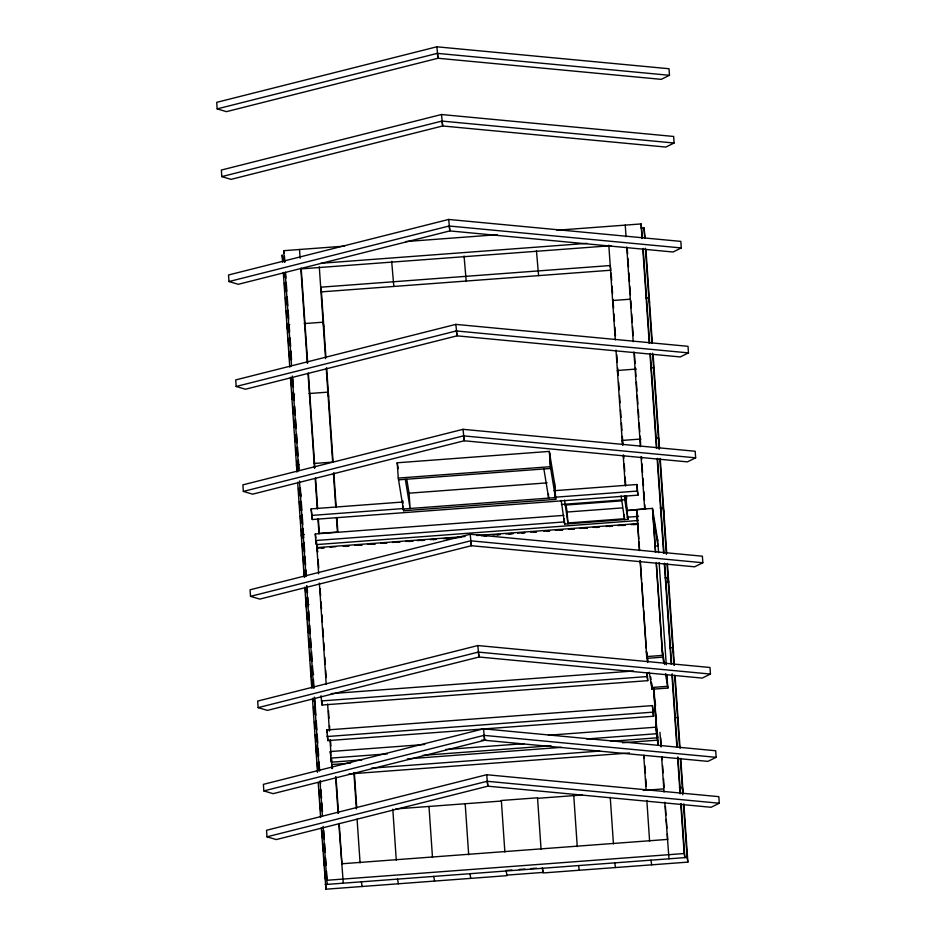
<?xml version="1.0" encoding="UTF-8"?>
<svg xmlns="http://www.w3.org/2000/svg" width="936" height="936" viewBox="0 0 936 936"><rect width="100%" height="100%" fill="white"/><g stroke="black" fill="none" stroke-linecap="round" stroke-linejoin="round"><path stroke-width="1.4" d="M669.462 75.301L661.237 79.349L438.013 58.254L226.453 111.653L217.164 108.892L216.719 102.34L436.831 46.8L669.018 68.737L669.462 75.301L437.287 53.364L217.164 108.892M674.095 143.021L665.87 147.069L442.646 125.974L231.087 179.361L221.797 176.611L221.352 170.048L441.464 114.52L673.651 136.457L674.095 143.021L441.921 121.072L221.797 176.611M681.279 247.946L673.054 252.006L449.818 230.911L238.27 284.298L228.981 281.549L228.536 274.985L448.648 219.445L680.835 241.394L681.279 247.946L449.104 226.009L228.981 281.549M688.463 352.884L680.238 356.932L457.002 335.837L245.454 389.236L236.164 386.474L235.708 379.922L455.832 324.382L688.018 346.32L688.463 352.884L456.277 330.946L236.164 386.474M695.647 457.821L687.41 461.869L464.186 440.774L252.638 494.161L243.348 491.412L242.892 484.86L463.016 429.32L695.191 451.257L695.647 457.821L463.46 435.872L243.348 491.412M702.831 562.747L694.594 566.806L471.37 545.711L470.2 534.245L702.374 556.195L702.831 562.747L470.644 540.809L250.52 596.349L250.076 589.785L470.2 534.245M710.447 674.049L702.211 678.097L478.986 657.002L477.816 645.548L709.991 667.485L710.447 674.049L478.261 652.1L258.137 707.639L257.692 701.076L477.816 645.548M716.145 757.318L707.908 761.366L484.684 740.271L483.514 728.816L715.689 750.754L716.145 757.318L483.959 735.368L263.847 790.908L263.39 784.356L483.514 728.816M719.281 803.228L711.056 807.277L487.82 786.182L276.272 839.569L266.982 836.819L266.538 830.267L486.65 774.727L718.836 796.665L719.281 803.228L487.106 781.279L266.982 836.819M284.486 262.337L283.69 250.684L344.6 246.121M405.674 241.558L497.285 234.702M556.897 230.233L641.078 223.938L642.447 238.224M641.113 228.068L644.003 227.857L645.173 238.352M320.931 263.273L587.036 243.36M301.24 268.878L610.962 245.712M610.787 269.041L610.213 265.543L320.685 287.2L321.446 291.868L610.974 270.211M289.774 324.675L286.884 324.886L287.644 329.554M304.258 323.587L323.072 322.183L323.833 326.851M629.975 299.216L612.6 300.514L613.372 305.183M645.898 298.022L648.8 297.812L649.561 302.48M294.571 394.629L291.669 394.84L292.43 399.508L291.938 392.219M309.044 393.541L327.857 392.137L328.63 396.805M636.211 369.065L617.397 370.469L618.158 375.137L617.655 367.848M650.684 367.988L653.585 367.766L654.346 372.434M299.356 464.584L296.455 464.794L297.227 469.462L296.618 460.723M313.829 463.495L332.654 462.091L326.266 368.819M640.996 439.019L622.183 440.435L622.943 445.091L622.346 436.351M655.481 437.943L658.371 437.72L659.131 442.389M397.215 462.782L549.338 451.398L554.685 484.064L555.738 499.368L403.615 510.752L398.268 478.085L397.215 462.782L398.186 468.69M398.268 478.085L550.38 466.701L555.738 499.368M398.549 479.829L550.672 468.456L549.619 453.153M408.073 493.26L547.15 482.859M553.995 490.71L636.878 484.509L638.001 495.144L312.273 519.515L311.161 508.88L402.761 502.024M311.606 515.432L403.217 508.576M554.44 497.262L637.334 491.061L638.001 495.144M403.334 508.997L555.446 497.613L554.404 482.309M561.424 504.481L624.768 499.742L627.974 519.351L564.642 524.09L561.144 500.374M564.97 505.101L621.516 500.865M622.241 507.909L567.146 512.027L567.895 522.967L624.441 518.731L624.16 514.636M639.417 550.321L636.62 509.57L652.462 508.388L657.809 541.043M304.141 534.538L301.24 534.76L301.813 538.259M318.614 533.45L337.44 532.046L336.433 517.468M645.793 508.973L626.968 510.389L625.973 495.811M660.266 507.897L663.156 507.675L663.928 512.343M637.744 520.556L316.38 544.6L315.713 540.517L315.268 533.965L563.917 515.362M626.441 510.682L636.62 509.921M315.713 540.517L564.373 521.914M626.898 517.234L638.527 516.368M465.063 536.527L316.848 547.618L317.62 552.181L317.175 545.63M476.798 535.532L637.978 523.598M316.953 548.098L324.23 547.56M330.045 547.127L335.86 546.683M343.126 546.144L348.941 545.711M354.767 545.267L362.033 544.729M367.848 544.296L375.125 543.746M380.94 543.313L386.755 542.88M392.57 542.447L399.836 541.897M405.662 541.464L412.928 540.914M417.292 540.598L424.558 540.049M430.373 539.616L436.188 539.183M443.465 538.633L449.28 538.2M455.095 537.767L460.91 537.334M481.268 535.801L487.083 535.369M492.909 534.936L498.724 534.503M505.99 533.953L511.805 533.52M517.62 533.087L524.897 532.549M530.712 532.104L536.527 531.671M543.793 531.133L549.619 530.689M555.434 530.256L562.7 529.717M568.515 529.285L574.33 528.84M580.156 528.407L587.422 527.869M593.237 527.436L599.052 526.991M606.329 526.453L612.144 526.02M617.959 525.576L625.225 525.038M631.039 524.605L636.866 524.172M321.329 548.028L324.242 547.806M346.027 546.179L348.941 545.957M359.108 545.197L362.021 544.974M370.738 544.331L375.09 544.003M383.807 543.348L386.72 543.137M396.887 542.365L399.801 542.155M408.517 541.499L412.87 541.172M421.586 540.528L424.499 540.306M433.216 539.651L436.117 539.44M446.296 538.68L449.198 538.457M484.076 535.848L486.977 535.626M497.145 534.865L500.058 534.655M508.774 534L513.127 533.672M521.855 533.017L524.757 532.806M533.473 532.151L536.375 531.929M546.554 531.168L549.455 530.958M559.623 530.197L562.536 529.975M571.252 529.331L574.154 529.109M584.333 528.349L587.235 528.126M595.951 527.483L598.865 527.26M609.032 526.5L611.933 526.278M622.112 525.517L625.014 525.307M633.73 524.651L636.644 524.429M655.095 546.074L657.973 545.852L653.199 516.695M308.927 604.492L306.037 604.715L306.61 608.213M665.051 577.851L667.941 577.629L668.713 582.297L665.812 582.52M313.712 674.447L310.822 674.669L311.208 676.997M669.837 647.806L672.738 647.595L673.499 652.252M640.107 560.512L646.682 656.581L662.524 655.399L663.718 662.7M331.087 693.623L633.543 670.995M321.352 700.947L647.08 676.576L647.747 680.659L322.019 705.03L321.001 695.694M667.579 686.31L651.748 687.504L651.386 682.25M649.245 672.223L652.041 689.247L667.871 688.065L666.783 674.669M326.734 729.975L652.45 705.604L653.574 716.239L327.846 740.61L326.734 729.975L327.179 732.689M327.179 736.527L652.907 712.156L653.574 716.239M674.622 717.76L677.524 717.549L678.284 722.206M361.916 759.903L331.391 762.197L330.268 751.549L424.78 744.483M481.502 740.236L485.854 739.908M548.391 735.228L655.996 727.178L656.662 731.262M330.712 758.113L387.422 753.866M445.594 749.514L524.113 743.64M586.638 738.96L656.44 733.742L657.107 737.825L610.576 741.3M422.99 755.34L550.953 745.77M350.672 763.121L331.765 764.525L332.432 768.62L332.163 764.677M407.382 758.874L561.518 747.349M622.592 742.763L657.493 740.165L658.16 744.249L657.411 733.297M371.475 768.152L599.777 751.07M348.882 773.978L629.53 752.977M395.706 808.938L501.38 801.04M537.568 798.326L582.449 794.968M643.254 790.429L663.495 788.908M679.419 787.714L682.309 787.504L683.069 792.172L680.776 758.651M341.558 863.799L667.286 839.428M323.084 826.359L326.781 880.285L684.169 853.538L684.836 857.622L681.151 803.696M511.922 870.012L506.13 870.445L506.938 875.663L325.95 889.2L321.294 827.693M519.164 869.474L524.956 869.041M530.735 868.608L536.527 868.175M325.178 884.532L687.094 857.458L687.866 862.126L543.126 872.949L542.365 868.28M506.891 875.113L543.091 872.41L542.318 867.742M250.52 596.349L259.81 599.098L471.451 545.7L470.644 540.809M258.137 707.639L267.427 710.389L479.068 657.002L478.261 652.1M263.847 790.908L273.125 793.669L484.766 740.271L483.959 735.368M662.36 650.59L664.63 664.478M666.221 674.201L667.134 679.758M665.531 673.815L667.871 688.065M636.62 509.57L636.913 511.313M637.135 512.706L637.825 516.871M637.357 517.877L637.814 520.65M625.166 495.811L627.974 519.351M646.53 651.772L647.209 655.937M647.665 658.722L648.121 661.495M650.614 676.775L651.07 679.548M624.581 519.609L621.095 495.893M646.682 656.581L647.653 662.501M657.037 733.578L657.715 737.685M656.791 733.613L653.585 687.761M669.006 858.815L664.747 802.257M650.906 860.161L651.702 864.829M538.598 275.617L536.433 250.555M565.906 504.504L567.286 512.905M568.035 523.832L564.537 500.128M614.741 862.875L615.502 867.532M543.886 468.959L548.66 498.127L548.379 493.951M578.553 865.578L579.314 870.246M437.287 53.364L438.083 58.254L436.831 46.8M441.921 121.072L442.716 125.974L441.464 114.52M466.21 281.034L464.045 255.973M449.104 226.009L449.9 230.899L448.648 219.445M456.277 330.946L457.084 335.837L455.832 324.382M463.46 435.872L464.268 440.774L463.016 429.32M487.106 781.279L487.902 786.182L486.65 774.727M393.822 286.451L391.669 261.378M406.797 479.302L409.067 493.19L410.12 508.494L405.335 479.326M469.977 873.697L470.738 878.366M433.789 876.412L434.55 881.08M397.566 879.115L398.362 883.783M283.69 250.684L284.135 253.399M282.859 259.6L282.099 254.931L282.59 262.22M311.161 508.88L312.273 519.515M315.268 533.965L315.935 538.048M300.21 491.599L300.877 495.682M361.378 881.829L362.138 886.497M330.268 751.549L330.935 755.633M331.321 757.973L331.765 760.687M314.566 701.462L315.245 705.545L314.683 697.811M343.278 883.174L338.82 823.715M315.607 744.623L316.871 756.58M326.781 880.285L327.448 884.368M645.969 250.006L652.357 343.29M653.152 354.943L659.541 448.215M660.231 458.418L666.713 553.153M667.415 563.355L674.4 665.367M675.09 675.57L680.086 748.449M683.877 803.825L687.866 862.126M644.003 227.857L644.705 238.06M645.407 248.262L651.889 342.985M652.591 353.188L659.166 449.385M659.868 459.588L666.35 554.311M667.052 564.513L673.932 665.075M674.634 675.277L679.513 746.694M680.32 758.347L682.812 794.793M683.502 804.995L687.094 857.458M643.149 248.426L649.631 343.161M650.321 353.363L656.803 448.098M657.505 458.301L663.987 553.024M664.689 563.226L671.568 663.788M672.27 673.99L677.255 746.858M677.957 757.06L680.449 793.506M641.078 223.938L642.073 238.516M642.775 248.719L649.256 343.454M649.958 353.656L656.44 448.379M657.142 458.581L663.624 553.316M664.314 563.519L671.206 664.08M671.896 674.283L676.88 747.15M677.582 757.353L680.074 793.787M680.776 803.989L684.169 853.538M657.517 539.3L658.605 552.696M659.12 562.583L666.28 664.771M652.743 510.132L655.633 552.345M656.335 562.536L662.805 657.154L646.975 658.336L646.472 651.058M652.462 508.388L655.446 552.053M656.241 563.694L662.524 655.399M627.214 248.157L627.611 253.984M627.904 258.359L628.512 267.099M628.91 272.926L629.507 281.678M629.799 286.042L630.396 294.793M630.805 300.62L631.297 307.909M631.695 313.735L632.291 322.487M632.596 326.851L633.192 335.603M634.491 354.545L635.088 363.285M635.392 367.661L635.989 376.412M636.386 382.239L636.983 390.979M637.287 395.355L637.884 404.095M638.282 409.933L638.785 417.21M639.183 423.049L639.779 431.788M640.072 436.164L640.68 444.904M641.476 456.569L641.675 459.482M641.967 463.846L642.576 472.598M642.973 478.425L643.465 485.714M643.863 491.54L644.471 500.292M644.764 504.656L645.068 509.032M660.722 737.849L661.319 746.589M662.021 756.791L662.22 759.704M662.618 765.531L663.121 772.82M663.519 778.658L664.115 787.398M665.414 806.341L666.011 815.092M666.303 819.456L666.912 828.208M667.309 834.034L667.707 839.861M625.248 225.12L626.044 236.785M626.746 246.987L633.227 341.722M633.918 351.924L640.411 446.647M641.101 456.85L644.693 509.324M659.95 732.303L660.956 746.881M661.647 757.084L664.045 792.055M655.329 702.807L655.528 705.709M656.218 715.876L656.417 718.778M653.96 688.557L657.856 745.407M653.714 688.486L657.107 737.825M655.996 727.178L656.44 733.742M651.643 683.42L652.041 689.247M652.45 705.604L652.907 712.156M636.878 484.509L637.334 491.061M637.006 512.776L638.808 538.972M639.007 541.885L639.604 550.614M640.294 560.804L641.593 579.735M641.792 582.637L643.488 607.382M643.687 610.295L646.273 648.145M647.303 674.095L647.747 680.659M646.811 672.645L647.08 676.576M611.173 273.125L611.676 280.414M612.074 286.24L612.577 293.53M612.975 299.356L613.571 308.096M613.969 313.934L614.461 321.212M614.87 327.05L615.467 335.79M616.765 354.732L617.257 362.021M618.661 382.426L619.152 389.715M619.55 395.542L620.053 402.831M620.556 410.12L621.048 417.409M621.445 423.236L621.949 430.525M623.645 455.294L623.844 458.207M624.242 464.045L624.745 471.334M625.143 477.161L625.739 485.901M626.43 496.103L626.64 499.017M644.19 755.527L644.389 758.441M644.892 765.73L645.384 773.019M645.782 778.846L646.285 786.135M608.809 245.138L615.303 339.873M615.993 350.076L622.475 444.799M623.177 455.001L625.271 485.608M643.722 755.235L646.121 790.206M646.846 800.409L649.607 841.218M624.487 495.635L624.768 499.742M610.249 797.285L613.443 843.921M564.268 518.626L564.642 524.09M573.768 795.623L577.255 846.635M549.338 451.398L550.38 466.701M541.066 849.338L537.533 797.788L501.345 800.491L504.867 852.052M465.192 803.743L468.679 854.755M428.992 806.458L432.49 857.458M402.761 500.655L402.948 503.428M403.135 506.212L403.615 510.752M392.804 809.16L396.267 860.172M321.446 291.868L325.927 357.447M326.629 367.649L333.111 462.384M333.813 472.586L336.211 507.569M336.901 517.772L337.896 532.338M354.358 772.808L356.756 807.791M319.281 266.795L325.564 358.617M333.45 473.745L335.743 507.265M353.89 772.516L356.382 808.95M357.084 819.152L360.079 862.875M301.193 268.152L307.675 362.887M308.365 373.09L314.847 467.813M315.549 478.015L317.643 508.622M318.345 518.825L319.34 533.403M336.001 776.786L338.493 813.22M339.195 823.423L341.979 864.232M299.52 249.491L300.117 258.242M300.819 268.445L307.3 363.168M308.002 373.37L314.484 468.105M315.186 478.308L317.281 508.915M317.971 519.117L318.977 533.695M335.626 777.079L338.118 813.513M318.123 559.471L318.72 568.21M320.112 588.615L320.615 595.904M321.013 601.731L321.516 609.02M321.914 614.847L322.417 622.136M322.815 627.974L323.411 636.714M323.809 642.541L324.312 649.83M324.804 657.119L325.307 664.408M325.705 670.235L326.196 677.524M328.501 711.044L328.992 718.333M329.495 725.611L329.788 729.986M330.49 740.189L330.888 746.015M316.508 541.546L318.649 573.826M319.351 583.081L326.219 684.45M327.623 704.048L329.402 731.039M329.998 739.768L330.899 752.872M331.402 759.283L332.034 768.468M331.11 758.254L331.391 762.197M316.204 541.979L316.38 544.6M327.495 735.368L327.846 740.61M321.75 701.087L322.019 705.03M284.45 256.218L284.86 262.045M285.55 272.247L285.948 278.086M286.252 282.45L286.849 291.201M287.247 297.028L287.843 305.768M288.148 310.144L288.744 318.883M289.142 324.722L289.645 331.999M290.043 337.837L290.64 346.577M290.944 350.953L291.541 359.693M292.839 378.647L293.436 387.387M293.834 393.214L294.325 400.503M294.735 406.329L295.331 415.081M295.624 419.445L296.221 428.197M296.63 434.023L297.227 442.763M297.519 447.139L298.116 455.89M298.42 460.255L299.017 469.006M300.316 487.948L300.912 496.688M301.275 501.509L301.872 510.249M302.176 514.625L302.808 524.382M303.112 528.758L303.767 537.943M304.071 542.318L304.703 552.076M305.007 556.452L305.604 565.192M305.967 570.012L306.365 575.839M307.066 586.041L307.499 592.886M307.792 597.25L308.459 606.446M308.751 610.81L309.395 620.568M309.687 624.944L310.284 633.684M310.647 638.504L311.255 647.256M311.548 651.62L312.179 661.378M312.484 665.753L313.08 674.493M313.443 679.314L314.04 688.054M315.28 706.563L315.877 715.303M316.274 721.13L316.871 729.881M317.175 734.245L317.772 742.997M318.17 748.823L318.673 756.112M319.071 761.939L319.667 770.691M320.369 780.893L320.568 783.806M320.966 789.633L321.563 798.373M321.855 802.749L322.464 811.489M323.751 830.443L324.359 839.183M324.652 843.558L325.248 852.298M325.646 858.136L326.149 865.414M326.547 871.252L327.144 879.992M285.188 272.54L291.564 365.812M292.266 376.015L298.748 470.75M299.45 480.952L305.99 576.131M306.634 585.889L313.607 687.902M314.274 697.098L319.293 770.971M319.995 781.174L322.394 816.157M283.76 272.715L284.053 277.091M284.45 282.918L285.059 291.658M285.457 297.496L285.948 304.773M286.346 310.612L286.849 317.889M287.247 323.727L287.843 332.467M288.241 338.294L288.744 345.583M289.142 351.409L289.739 360.161M291.037 379.103L291.541 386.392M292.933 406.797L293.436 414.086M293.834 419.913L294.325 427.202M294.828 434.491L295.331 441.769M295.729 447.607L296.221 454.896M298.514 488.416L299.017 495.694M299.415 501.532L300.011 510.272M300.409 516.099L300.912 523.388M301.31 529.214L301.907 537.966M302.305 543.793L302.808 551.082M303.205 556.908L303.709 564.197M304.106 570.024L304.598 577.313M305.3 587.515L305.604 591.891M306.002 597.718L306.493 605.007M306.996 612.296L307.499 619.573M307.897 625.412L308.389 632.701M308.786 638.527L309.395 647.267M309.793 653.094L310.284 660.383M310.682 666.221L311.185 673.499M311.583 679.337L312.179 688.077M312.881 698.279L313.08 701.193M313.478 707.019L313.981 714.308M314.473 721.597L314.976 728.887M315.373 734.713L315.877 742.002M317.269 762.407L317.772 769.696M319.164 790.101L319.667 797.378M320.065 803.217L320.557 810.494M321.961 830.899L322.452 838.188M322.85 844.015L323.353 851.304M323.751 857.142L324.347 865.882M324.745 871.708L325.248 878.998M325.646 884.824L325.95 889.2M283.292 272.423L289.774 367.158M290.476 377.348L296.958 472.083M297.66 482.286L304.141 577.021M304.832 587.223L311.723 687.784M312.519 699.438L317.503 772.317M318.205 782.519L320.592 817.491"/></g></svg>
